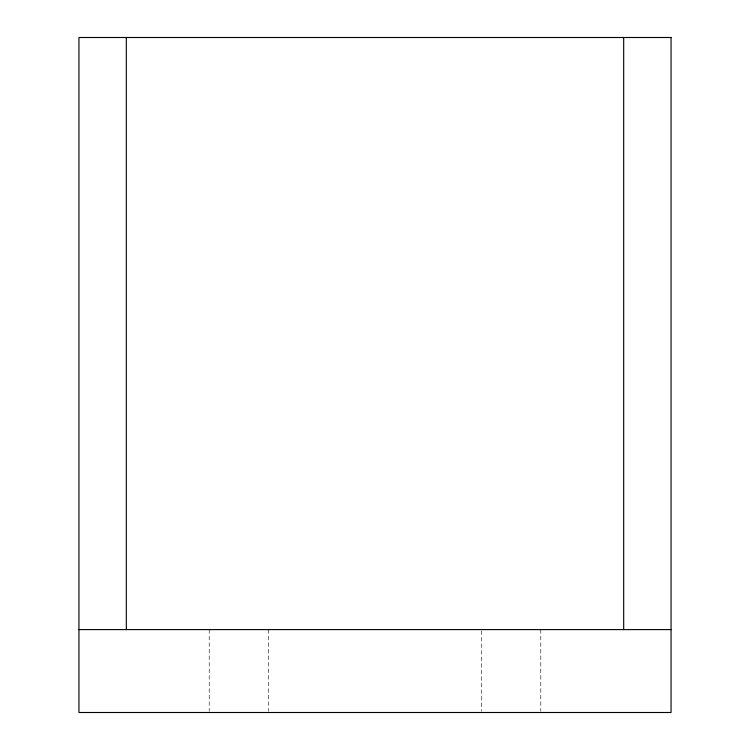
<?xml version="1.0" encoding="UTF-8"?>
<svg xmlns="http://www.w3.org/2000/svg" width="750" height="750" viewBox="0 0 750 750"><rect width="100%" height="100%" fill="white"/><g stroke="black" fill="none" stroke-linecap="round" stroke-linejoin="round"><path stroke-width="0.56" stroke-dasharray="3.75 2.81" d="M540.788 629.606L540.788 711.328M481.575 630.769L481.575 711.328M268.425 629.606L268.425 711.328M209.213 629.606L209.213 711.328"/><path stroke-width="1.12" d="M78.947 629.606L671.053 629.606M623.681 37.5L623.681 629.606M126.319 37.5L126.319 629.606M671.053 37.5L78.947 37.5L78.947 712.5L671.053 712.5L671.053 37.5"/></g></svg>
